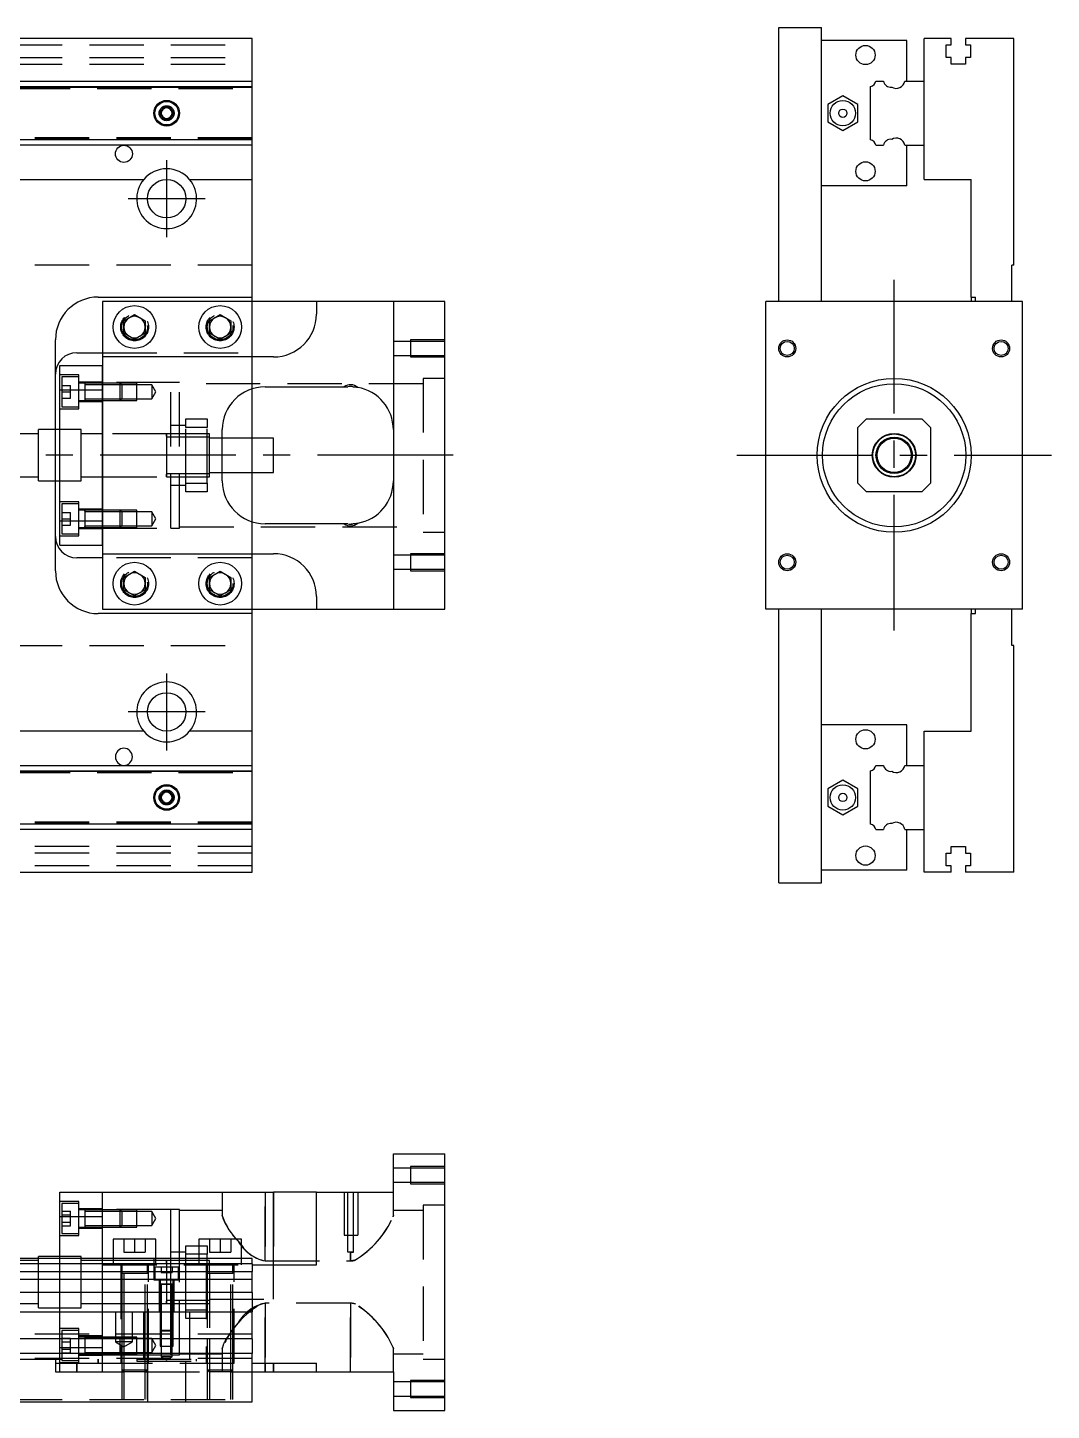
# Model space of a CAD drawing. Extents: x -10 to 587, y -257 to 102.
# Drawn here: x 347.5 to 586.8, y -223.3 to 100 of the extents above; entities that cross this region are included whole.
import ezdxf

# ---------------------------------------------------------------- set-up
doc = ezdxf.new("R2010")
doc.units = 0
doc.linetypes.add('CENTER', pattern=[50.8, 31.75, -6.35, 6.35, -6.35])
doc.linetypes.add('DASHED', pattern=[19.05, 12.7, -6.35])
doc.layers.get('0').update_dxf_attribs({"linetype": 'CONTINUOUS'})
doc.layers.add('CENTER', color=1, linetype='CENTER')

msp = doc.modelspace()

# ---------------------------------------------------------------- linework, layer by layer
at = {"color": 7, "linetype": 'CONTINUOUS'}
for p, q in [((400, 97.5), (275, 97.5)), ((400, 87.5), (400, 97.5)), ((523.09, 100), (533.09, 100)), ((523.09, 36), (523.09, 100)), ((533.09, 36), (533.09, 100)), ((553.09, 97), (533.09, 97)), ((553.09, 87.5), (553.09, 97)), ((557.09, 87.5), (557.09, 97.5)), ((563.39, 97.5), (557.09, 97.5)), ((563.39, 96), (563.39, 97.5)), ((566.79, 97.5), (566.79, 96)), ((578.09, 97.5), (566.79, 97.5)), ((578.09, 44.5), (578.09, 97.5)), ((562.24, 96), (563.39, 96)), ((562.24, 93), (562.24, 96)), ((566.79, 96), (567.94, 96)), ((567.94, 96), (567.94, 93)), ((563.39, 93), (562.24, 93)), ((563.39, 91.5), (563.39, 93)), ((566.79, 91.5), (563.39, 91.5)), ((566.79, 93), (566.79, 91.5)), ((567.94, 93), (566.79, 93)), ((275, 87.5), (400, 87.5)), ((400, 86.25), (400, 87.5)), ((545.84, 87.5), (547.62, 87.5)), ((552.57, 87.5), (557.09, 87.5)), ((557.09, 72.5), (557.09, 87.5)), ((557.09, 72.5), (557.09, 87.5)), ((275, 86.25), (400, 86.25)), ((400, 73.75), (400, 86.25)), ((544.59, 73.75), (544.59, 86.25)), ((378.75, 80.72), (380, 81.44)), ((380, 81.44), (381.25, 80.72)), ((538.09, 84.04), (534.59, 82.02)), ((534.59, 82.02), (534.59, 77.98)), ((541.59, 82.02), (538.09, 84.04)), ((541.59, 77.98), (541.59, 82.02)), ((378.75, 79.28), (378.75, 80.72)), ((380, 78.56), (378.75, 79.28)), ((381.25, 79.28), (380, 78.56)), ((381.25, 80.72), (381.25, 79.28)), ((534.59, 77.98), (538.09, 75.96)), ((538.09, 75.96), (541.59, 77.98)), ((400, 73.75), (275, 73.75)), ((400, 72.5), (275, 72.5)), ((400, 72.5), (400, 73.75)), ((400, 64.5), (400, 72.5)), ((545.84, 72.5), (547.62, 72.5)), ((552.57, 72.5), (557.09, 72.5)), ((553.09, 63), (553.09, 72.5)), ((557.09, 64.5), (557.09, 72.5)), ((275, 64.5), (374.64, 64.5)), ((385.36, 64.5), (400, 64.5)), ((400, 37), (400, 64.5)), ((553.09, 63), (533.09, 63)), ((557.09, 64.5), (568.09, 64.5)), ((568.09, 37), (568.09, 64.5)), ((577.59, 36), (577.59, 44.5)), ((578.09, 44.5), (577.59, 44.5)), ((364, 37), (400, 37)), ((365, 36), (365, 23)), ((415, 36), (365, 36)), ((400, 36), (400, 37)), ((415, 36), (415, 33)), ((433, 36), (415, 36)), ((433, 36), (433, -36)), ((445, 36), (433, 36)), ((445, -36), (445, 36)), ((520.09, -36), (520.09, 36)), ((580.09, 36), (520.09, 36)), ((568.09, 37), (569.09, 37)), ((568.09, 37), (568.09, 36)), ((569.09, 36), (569.09, 37)), ((580.09, -36), (580.09, 36)), ((370, 31.44), (372.5, 32.89)), ((372.5, 32.89), (375, 31.44)), ((390, 31.44), (392.5, 32.89)), ((392.5, 32.89), (395, 31.44)), ((370, 28.56), (370, 31.44)), ((375, 31.44), (375, 28.56)), ((390, 28.56), (390, 31.44)), ((395, 31.44), (395, 28.56)), ((354, 6), (354, 27)), ((372.5, 27.11), (370, 28.56)), ((375, 28.56), (372.5, 27.11)), ((392.5, 27.11), (390, 28.56)), ((395, 28.56), (392.5, 27.11)), ((359, 24), (365, 24)), ((365, 23), (365, 15.33)), ((405, 23), (365, 23)), ((355, 21), (365, 21)), ((355, 15.33), (355, 21)), ((355, 15.33), (365, 15.33)), ((355, -15.33), (355, 15.33)), ((365, -15.33), (365, 15.33)), ((365, 15.33), (365, -15.33)), ((400, 4), (400, 15.54)), ((403, 16), (421.5, 16)), ((421.5, 16), (422.36, 16)), ((543.59, 8.5), (541.59, 6.5)), ((541.59, -6.5), (541.59, 6.5)), ((543.59, 8.5), (556.59, 8.5)), ((558.59, 6.5), (556.59, 8.5)), ((558.59, 6.5), (558.59, -6.5)), ((350, 5), (345, 5)), ((350, -6), (350, 6)), ((355, 6), (350, 6)), ((393, -6), (393, 6)), ((405, 4), (393, 4)), ((405, -4), (405, 4)), ((345, -5), (350, -5)), ((350, -6), (355, -6)), ((354, -27), (354, -6)), ((393, -4), (405, -4)), ((400, -15.54), (400, -4)), ((541.59, -6.5), (543.59, -8.5)), ((556.59, -8.5), (543.59, -8.5)), ((556.59, -8.5), (558.59, -6.5)), ((355, -15.33), (365, -15.33)), ((355, -21), (355, -15.33)), ((365, -15.33), (365, -23)), ((421.5, -16), (403, -16)), ((422.36, -16), (421.5, -16)), ((355, -21), (365, -21)), ((365, -24), (359, -24)), ((365, -23), (405, -23)), ((365, -23), (365, -36)), ((370, -28.56), (372.5, -27.11)), ((370, -31.44), (370, -28.56)), ((372.5, -27.11), (375, -28.56)), ((375, -28.56), (375, -31.44)), ((390, -28.56), (392.5, -27.11)), ((390, -31.44), (390, -28.56)), ((392.5, -27.11), (395, -28.56)), ((395, -28.56), (395, -31.44)), ((372.5, -32.89), (370, -31.44)), ((375, -31.44), (372.5, -32.89)), ((392.5, -32.89), (390, -31.44)), ((395, -31.44), (392.5, -32.89)), ((415, -33), (415, -36)), ((400, -37), (364, -37)), ((365, -36), (415, -36)), ((400, -37), (400, -36)), ((400, -64.5), (400, -37)), ((415, -36), (433, -36)), ((433, -36), (445, -36)), ((580.09, -36), (520.09, -36)), ((523.09, -100), (523.09, -36)), ((533.09, -100), (533.09, -36)), ((568.09, -36), (568.09, -37)), ((568.09, -64.5), (568.09, -37)), ((568.09, -37), (569.09, -37)), ((569.09, -37), (569.09, -36)), ((577.59, -44.5), (577.59, -36)), ((578.09, -44.5), (577.59, -44.5)), ((578.09, -97.5), (578.09, -44.5)), ((374.64, -64.5), (275, -64.5)), ((400, -64.5), (385.36, -64.5)), ((400, -72.5), (400, -64.5)), ((553.09, -63), (533.09, -63)), ((553.09, -72.5), (553.09, -63)), ((557.09, -72.5), (557.09, -64.5)), ((557.09, -64.5), (568.09, -64.5)), ((275, -72.5), (400, -72.5)), ((275, -73.75), (400, -73.75)), ((400, -73.75), (400, -72.5)), ((400, -86.25), (400, -73.75)), ((544.59, -86.25), (544.59, -73.75)), ((545.84, -72.5), (547.62, -72.5)), ((552.57, -72.5), (557.09, -72.5)), ((557.09, -87.5), (557.09, -72.5)), ((557.09, -87.5), (557.09, -72.5)), ((538.09, -75.96), (534.59, -77.98)), ((541.59, -77.98), (538.09, -75.96)), ((378.75, -79.28), (380, -78.56)), ((378.75, -80.72), (378.75, -79.28)), ((380, -81.44), (378.75, -80.72)), ((380, -78.56), (381.25, -79.28)), ((381.25, -80.72), (380, -81.44)), ((381.25, -79.28), (381.25, -80.72)), ((534.59, -77.98), (534.59, -82.02)), ((541.59, -82.02), (541.59, -77.98)), ((534.59, -82.02), (538.09, -84.04)), ((538.09, -84.04), (541.59, -82.02)), ((400, -86.25), (275, -86.25)), ((400, -87.5), (400, -86.25)), ((400, -87.5), (275, -87.5)), ((400, -97.5), (400, -87.5)), ((545.84, -87.5), (547.62, -87.5)), ((552.57, -87.5), (557.09, -87.5)), ((553.09, -97), (553.09, -87.5)), ((557.09, -97.5), (557.09, -87.5)), ((562.24, -93), (563.39, -93)), ((562.24, -96), (562.24, -93)), ((563.39, -91.5), (566.79, -91.5)), ((563.39, -93), (563.39, -91.5)), ((566.79, -91.5), (566.79, -93)), ((566.79, -93), (567.94, -93)), ((567.94, -93), (567.94, -96)), ((563.39, -96), (562.24, -96)), ((563.39, -97.5), (563.39, -96)), ((566.79, -96), (566.79, -97.5)), ((567.94, -96), (566.79, -96)), ((275, -97.5), (400, -97.5)), ((523.09, -100), (533.09, -100)), ((553.09, -97), (533.09, -97)), ((563.39, -97.5), (557.09, -97.5)), ((578.09, -97.5), (566.79, -97.5)), ((433, -172.31), (433, -163.31)), ((433, -163.31), (445, -163.31)), ((445, -223.31), (445, -163.31)), ((355, -172.31), (365, -172.31)), ((355, -177.98), (355, -172.31)), ((365, -172.31), (405, -172.31)), ((365, -187.81), (365, -172.31)), ((405, -189.31), (405, -172.31)), ((415, -172.31), (405, -172.31)), ((415, -189.31), (415, -172.31)), ((415, -172.31), (433, -172.31)), ((355, -187.81), (355, -177.98)), ((355, -177.98), (365, -177.98)), ((377.5, -183.31), (367.5, -183.31)), ((367.5, -183.31), (367.5, -187.81)), ((377.5, -187.81), (377.5, -183.31)), ((397.5, -183.31), (387.5, -183.31)), ((387.5, -183.31), (387.5, -187.81)), ((397.5, -187.81), (397.5, -183.31)), ((350, -187.81), (350, -187.31)), ((355, -187.31), (350, -187.31)), ((400, -187.81), (268.5, -187.81)), ((400, -189.06), (268.5, -189.06)), ((381, -189.06), (380, -189.06)), ((384.5, -189.06), (381, -189.06)), ((387.5, -189.06), (384.5, -189.06)), ((389.5, -189.06), (387.5, -189.06)), ((390, -189.06), (389.5, -189.06)), ((400, -189.06), (400, -187.81)), ((400, -189.06), (400, -190.84)), ((400, -189.31), (415, -189.31)), ((268.5, -190.84), (400, -190.84)), ((400, -192.73), (268.5, -192.73)), ((400, -192.73), (400, -190.84)), ((400, -195.79), (400, -192.73)), ((400, -195.79), (268.5, -195.79)), ((400, -195.79), (400, -200.31)), ((0, -200.31), (400, -200.31)), ((400, -206.61), (400, -200.31)), ((400, -206.61), (0, -206.61)), ((400, -206.61), (400, -210.01)), ((400, -210.01), (0, -210.01)), ((400, -221.31), (400, -210.01)), ((400, -212.31), (415, -212.31)), ((405, -214.31), (405, -212.31)), ((415, -214.31), (415, -212.31)), ((400, -214.31), (405, -214.31)), ((405, -214.31), (415, -214.31)), ((415, -214.31), (433, -214.31)), ((433, -214.31), (433, -223.31)), ((0, -221.31), (400, -221.31)), ((433, -223.31), (445, -223.31))]:
    msp.add_line(p, q, dxfattribs=at)
at = {"color": 3, "linetype": 'DASHED'}
for p, q in [((0, 96), (400, 96)), ((0, 93), (400, 93)), ((0, 91.5), (400, 91.5)), ((268.5, 86.1), (400, 86.1)), ((268.5, 85.8), (400, 85.8)), ((275, 86.11), (400, 86.11)), ((381.48, 80.26), (381.5, 80)), ((400, 74.2), (268.5, 74.2)), ((400, 73.9), (268.5, 73.9)), ((400, 73.89), (275, 73.89)), ((400, 44.5), (0, 44.5)), ((400, 24), (400, 36)), ((375.48, 30.36), (375.5, 30)), ((395.48, 30.36), (395.5, 30)), ((437, 26.65), (433, 26.65)), ((437, 27), (437, 23)), ((445, 27), (437, 27)), ((445, 26.65), (437, 26.65)), ((365, 24), (400, 24)), ((400, 23), (400, 24)), ((400, 15.54), (400, 23)), ((433, 23.35), (437, 23.35)), ((437, 23.35), (445, 23.35)), ((437, 23), (445, 23)), ((365, 15.33), (365, 21)), ((359.5, 18.85), (355, 18.85)), ((355.5, 18.35), (355.5, 11.35)), ((359.5, 18.35), (355.5, 18.35)), ((355.5, 16.35), (357.5, 16.35)), ((357.5, 14.85), (357.5, 16.35)), ((359.5, 10.85), (359.5, 18.85)), ((365, 17.1), (359.5, 17.1)), ((360.9, 16.85), (359.5, 16.85)), ((360.9, 16.85), (360.89, 16.85)), ((360.9, 16.85), (360.9, 16.63)), ((365, 16.85), (360.9, 16.85)), ((360.9, 16.85), (360.9, 16.85)), ((360.9, 16.63), (360.9, 13.07)), ((365, 16.5), (360.9, 16.5)), ((381, 17), (365, 17)), ((369.15, 16.85), (365, 16.85)), ((369.15, 16.85), (365, 16.85)), ((369.5, 16.5), (365, 16.5)), ((369.15, 12.85), (369.15, 16.85)), ((373, 16.85), (369.15, 16.85)), ((369.5, 16.5), (369.15, 16.85)), ((369.5, 16.5), (369.5, 13.2)), ((373, 16.5), (369.5, 16.5)), ((373, 12.85), (373, 16.85)), ((376.5, 16.5), (373, 16.5)), ((376.5, 16.5), (376.5, 13.2)), ((377.45, 14.85), (376.5, 16.5)), ((381, -17), (381, 17)), ((383, 17), (381, 17)), ((383, -17), (383, 17)), ((440, 16.75), (383, 16.75)), ((440, 18), (440, -18)), ((445, 18), (440, 18)), ((355.5, 14.85), (357.5, 14.85)), ((355.5, 13.35), (357.5, 13.35)), ((357.5, 13.35), (357.5, 14.85)), ((360.9, 13.2), (365, 13.2)), ((360.9, 13.07), (360.9, 12.85)), ((365, 13.2), (369.5, 13.2)), ((369.15, 12.85), (369.5, 13.2)), ((369.5, 13.2), (373, 13.2)), ((373, 13.2), (376.5, 13.2)), ((376.5, 13.2), (377.45, 14.85)), ((400, 15.54), (400, 15.54)), ((355, 10.85), (359.5, 10.85)), ((355.5, 11.35), (359.5, 11.35)), ((359.5, 12.85), (360.9, 12.85)), ((359.5, 12.6), (365, 12.6)), ((360.89, 12.85), (360.9, 12.85)), ((360.9, 12.85), (365, 12.85)), ((360.9, 12.85), (360.9, 12.85)), ((365, 12.85), (369.15, 12.85)), ((365, 12.85), (369.15, 12.85)), ((369.15, 12.85), (373, 12.85)), ((384.5, 7), (381, 7)), ((384.5, 8.5), (389.5, 8.5)), ((384.5, 6.5), (384.5, 8.5)), ((389.5, 6.5), (384.5, 6.5)), ((384.5, -6.5), (384.5, 6.5)), ((389.5, 8.5), (389.5, 6.5)), ((389.5, -6.5), (389.5, 6.5)), ((354, -6), (354, 6)), ((360, 6), (355, 6)), ((360, -6), (360, 6)), ((365, 5), (360, 5)), ((380, 5), (365, 5)), ((380, 4.44), (380, 5)), ((380, 5), (380, 4.44)), ((389.5, 5), (380, 5)), ((389.5, 5), (380, 5)), ((380, 4.44), (380, -4.44)), ((390, 4.25), (380, 4.25)), ((390, 5), (389.5, 5)), ((390, -5), (390, 5)), ((393, 4), (390, 4)), ((400, -4), (400, 4)), ((355, -6), (360, -6)), ((360, -5), (365, -5)), ((365, -5), (380, -5)), ((380, -4.25), (390, -4.25)), ((380, -5), (380, -4.44)), ((380, -4.44), (380, -5)), ((380, -5), (380, -5)), ((380, -5), (389.5, -5)), ((380, -5), (389.5, -5)), ((389.5, -5), (390, -5)), ((390, -4), (393, -4)), ((381, -7), (384.5, -7)), ((384.5, -6.5), (389.5, -6.5)), ((384.5, -8.5), (384.5, -6.5)), ((389.5, -8.5), (384.5, -8.5)), ((389.5, -6.5), (389.5, -8.5)), ((359.5, -10.85), (355, -10.85)), ((355.5, -11.35), (355.5, -18.35)), ((359.5, -11.35), (355.5, -11.35)), ((359.5, -18.85), (359.5, -10.85)), ((365, -12.6), (359.5, -12.6)), ((360.9, -12.85), (359.5, -12.85)), ((360.9, -12.85), (360.89, -12.85)), ((360.9, -12.85), (360.9, -13.07)), ((360.9, -13.07), (360.9, -12.85)), ((365, -12.85), (360.9, -12.85)), ((360.9, -12.85), (360.9, -12.85)), ((369.15, -12.85), (365, -12.85)), ((369.15, -12.85), (365, -12.85)), ((369.15, -16.85), (369.15, -12.85)), ((373, -12.85), (369.15, -12.85)), ((369.5, -13.2), (369.15, -12.85)), ((373, -16.85), (373, -12.85)), ((355.5, -13.35), (357.5, -13.35)), ((355.5, -14.85), (357.5, -14.85)), ((357.5, -14.85), (357.5, -13.35)), ((357.5, -16.35), (357.5, -14.85)), ((360.9, -13.07), (360.9, -16.63)), ((365, -13.2), (360.9, -13.2)), ((369.5, -13.2), (365, -13.2)), ((365, -21), (365, -15.33)), ((369.5, -13.2), (369.5, -16.5)), ((373, -13.2), (369.5, -13.2)), ((376.5, -13.2), (373, -13.2)), ((376.5, -13.2), (376.5, -16.5)), ((377.45, -14.85), (376.5, -13.2)), ((376.5, -16.5), (377.45, -14.85)), ((400, -23), (400, -15.54)), ((400, -15.54), (400, -15.54)), ((423.17, -16), (423.76, -15.97)), ((355, -18.85), (359.5, -18.85)), ((355.5, -16.35), (357.5, -16.35)), ((355.5, -18.35), (359.5, -18.35)), ((359.5, -16.85), (360.9, -16.85)), ((359.5, -17.1), (365, -17.1)), ((360.89, -16.85), (360.9, -16.85)), ((360.9, -16.5), (365, -16.5)), ((360.9, -16.63), (360.9, -16.85)), ((360.9, -16.85), (360.9, -16.63)), ((360.9, -16.85), (365, -16.85)), ((360.9, -16.85), (360.9, -16.85)), ((365, -16.5), (369.5, -16.5)), ((365, -16.85), (369.15, -16.85)), ((365, -16.85), (369.15, -16.85)), ((365, -17), (381, -17)), ((369.15, -16.85), (369.5, -16.5)), ((369.15, -16.85), (373, -16.85)), ((369.5, -16.5), (373, -16.5)), ((373, -16.5), (376.5, -16.5)), ((381, -17), (383, -17)), ((383, -16.75), (440, -16.75)), ((440, -18), (445, -18)), ((400, -24), (365, -24)), ((400, -24), (400, -23)), ((400, -36), (400, -24)), ((437, -23.35), (433, -23.35)), ((437, -23), (437, -27)), ((445, -23), (437, -23)), ((445, -23.35), (437, -23.35)), ((433, -26.65), (437, -26.65)), ((437, -26.65), (445, -26.65)), ((437, -27), (445, -27)), ((375.48, -29.64), (375.5, -30)), ((389.5, -30), (389.52, -29.65)), ((0, -44.5), (400, -44.5)), ((268.5, -73.9), (400, -73.9)), ((268.5, -74.2), (400, -74.2)), ((275, -73.89), (400, -73.89)), ((381.48, -79.74), (381.5, -80)), ((400, -85.8), (268.5, -85.8)), ((400, -86.1), (268.5, -86.1)), ((400, -86.11), (275, -86.11)), ((400, -91.5), (0, -91.5)), ((400, -93), (0, -93)), ((400, -96), (0, -96)), ((437, -166.66), (433, -166.66)), ((437, -166.31), (437, -170.31)), ((445, -166.31), (437, -166.31)), ((445, -166.66), (437, -166.66)), ((433, -169.96), (437, -169.96)), ((437, -169.96), (445, -169.96)), ((437, -170.31), (445, -170.31)), ((359.5, -174.46), (355, -174.46)), ((359.5, -182.46), (359.5, -174.46)), ((393, -172.31), (393, -177.67)), ((403, -188.35), (403, -172.31)), ((403, -172.31), (403, -188.35)), ((405, -172.31), (405, -189.31)), ((421.5, -172.31), (421.5, -182.31)), ((422.36, -182.31), (422.36, -172.31)), ((423.72, -182.31), (423.72, -172.31)), ((424.67, -172.31), (424.67, -182.31)), ((433, -177.67), (433, -172.31)), ((355.5, -174.96), (355.5, -178.46)), ((359.5, -174.96), (355.5, -174.96)), ((355.5, -176.73), (357.5, -176.73)), ((355.5, -177.59), (357.5, -177.59)), ((357.5, -177.59), (357.5, -176.73)), ((357.5, -179.33), (357.5, -177.59)), ((365, -176.21), (359.5, -176.21)), ((360.9, -176.46), (359.5, -176.46)), ((360.9, -176.46), (360.9, -180.46)), ((365, -176.46), (360.9, -176.46)), ((365, -176.81), (360.9, -176.81)), ((381, -176.31), (365, -176.31)), ((369.15, -176.46), (365, -176.46)), ((369.15, -176.46), (365, -176.46)), ((369.5, -176.81), (365, -176.81)), ((369.15, -178.46), (369.15, -176.46)), ((373, -176.46), (369.15, -176.46)), ((369.5, -176.81), (369.15, -176.46)), ((369.5, -176.81), (369.5, -178.46)), ((373, -176.81), (369.5, -176.81)), ((373, -180.46), (373, -176.46)), ((376.5, -176.81), (373, -176.81)), ((376.5, -176.81), (376.5, -178.46)), ((377.45, -178.46), (376.5, -176.81)), ((381, -187.81), (381, -176.31)), ((383, -176.31), (381, -176.31)), ((383, -187.81), (383, -176.31)), ((393, -176.56), (383, -176.56)), ((393, -177.67), (393.04, -178.02)), ((393.03, -177.97), (393, -177.67)), ((433, -177.67), (432.96, -178.02)), ((432.96, -178.04), (433, -177.67)), ((440, -176.56), (433, -176.56)), ((440, -175.31), (440, -211.31)), ((445, -175.31), (440, -175.31)), ((355.5, -178.46), (355.5, -181.96)), ((355.5, -179.33), (357.5, -179.33)), ((355.5, -180.19), (357.5, -180.19)), ((357.5, -180.19), (357.5, -179.33)), ((359.5, -180.46), (360.9, -180.46)), ((359.5, -180.71), (365, -180.71)), ((360.89, -180.46), (360.9, -180.46)), ((360.9, -180.11), (365, -180.11)), ((360.9, -180.46), (365, -180.46)), ((360.9, -180.46), (360.9, -180.46)), ((365, -180.11), (369.5, -180.11)), ((365, -180.46), (369.15, -180.46)), ((365, -180.46), (369.15, -180.46)), ((369.15, -180.46), (369.15, -178.46)), ((369.15, -180.46), (369.5, -180.11)), ((369.15, -180.46), (373, -180.46)), ((369.5, -178.46), (369.5, -180.11)), ((369.5, -180.11), (373, -180.11)), ((373, -180.11), (376.5, -180.11)), ((376.5, -178.46), (376.5, -180.11)), ((376.5, -180.11), (377.45, -178.46)), ((355, -182.46), (359.5, -182.46)), ((355.5, -181.96), (359.5, -181.96)), ((370, -183.31), (370, -186.31)), ((372.5, -183.31), (372.5, -186.31)), ((375, -183.31), (375, -186.31)), ((390, -183.31), (390, -186.31)), ((392.5, -183.31), (392.5, -186.31)), ((395, -183.31), (395, -186.31)), ((396.31, -183.31), (397.5, -184.67)), ((421.5, -182.31), (424.67, -182.31)), ((422.36, -186.31), (422.36, -182.31)), ((423.72, -186.31), (423.72, -182.31)), ((360, -187.31), (355, -187.31)), ((360, -187.81), (360, -187.31)), ((370, -186.31), (372.5, -186.31)), ((372.5, -186.31), (375, -186.31)), ((384.5, -186.31), (381, -186.31)), ((384.5, -184.81), (387.5, -184.81)), ((384.5, -186.81), (384.5, -184.81)), ((387.5, -186.81), (384.5, -186.81)), ((384.5, -187.81), (384.5, -186.81)), ((387.5, -184.81), (389.5, -184.81)), ((389.5, -186.81), (387.5, -186.81)), ((389.5, -184.81), (389.5, -186.81)), ((389.5, -187.81), (389.5, -186.81)), ((390, -186.31), (392.5, -186.31)), ((392.5, -186.31), (395, -186.31)), ((423.72, -186.31), (422.36, -186.31)), ((423, -186.37), (422.36, -186.31)), ((423, -186.37), (423.72, -186.31)), ((423, -186.37), (423, -188.35)), ((423, -188.35), (423, -186.37)), ((350, -188.31), (345, -188.31)), ((350, -193.31), (350, -187.81)), ((355, -200.31), (355, -187.81)), ((360, -193.31), (360, -187.81)), ((365, -188.31), (360, -188.31)), ((365, -189.31), (365, -187.81)), ((367.5, -188.31), (365, -188.31)), ((365, -200.31), (365, -189.31)), ((365, -189.31), (400, -189.31)), ((367.5, -187.81), (367.5, -189.31)), ((377.5, -188.31), (367.5, -188.31)), ((369.25, -189.31), (369.25, -212.31)), ((369.5, -189.31), (369.5, -191.31)), ((375.5, -191.31), (375.5, -189.31)), ((375.75, -212.31), (375.75, -189.31)), ((377, -187.81), (377, -192.81)), ((382.75, -189.81), (377.25, -189.81)), ((377.25, -189.81), (377.25, -192.81)), ((377.5, -189.31), (377.5, -187.81)), ((380, -188.31), (377.5, -188.31)), ((378.75, -189.81), (378.75, -191.11)), ((380, -188.31), (380, -189.06)), ((380, -188.31), (380, -188.87)), ((380, -188.87), (380, -188.31)), ((380, -188.31), (380, -188.31)), ((381, -188.31), (380, -188.31)), ((380, -188.31), (380, -188.31)), ((380, -188.87), (380, -189.31)), ((380, -189.06), (380, -189.31)), ((380, -189.31), (380, -189.71)), ((380, -189.81), (380, -191.11)), ((381, -189.31), (381, -187.81)), ((384.5, -188.31), (381, -188.31)), ((381, -189.81), (381, -189.31)), ((381, -192.81), (381, -189.81)), ((381.25, -189.81), (381.25, -191.11)), ((382.75, -192.81), (382.75, -189.81)), ((383, -192.81), (383, -187.81)), ((384.5, -189.31), (384.5, -187.81)), ((387.5, -188.31), (384.5, -188.31)), ((384.5, -199.81), (384.5, -189.31)), ((387.5, -187.81), (387.5, -189.31)), ((389.5, -188.31), (387.5, -188.31)), ((389.25, -189.31), (389.25, -212.31)), ((389.5, -189.31), (389.5, -187.81)), ((390, -188.31), (389.5, -188.31)), ((389.5, -189.31), (389.5, -191.31)), ((390, -189.31), (390, -188.31)), ((390, -191.31), (390, -189.31)), ((395.5, -191.31), (395.5, -189.31)), ((395.75, -212.31), (395.75, -189.31)), ((397.5, -189.31), (397.5, -187.81)), ((403, -188.35), (423, -188.35)), ((405, -193.31), (405, -189.31)), ((423.28, -188.34), (423, -188.35)), ((423.56, -188.3), (423.28, -188.34)), ((423.83, -188.24), (423.56, -188.3)), ((350, -199.31), (350, -193.31)), ((360, -199.31), (360, -193.31)), ((369.85, -191.31), (369.5, -191.31)), ((369.5, -191.31), (369.5, -191.32)), ((369.5, -191.31), (369.5, -191.31)), ((369.5, -191.31), (369.5, -200.31)), ((375.15, -191.31), (369.85, -191.31)), ((370, -191.31), (370, -200.31)), ((375, -206.61), (375, -191.31)), ((375.5, -191.31), (375.15, -191.31)), ((375.5, -191.32), (375.5, -191.31)), ((375.5, -206.61), (375.5, -191.31)), ((375.5, -191.31), (375.5, -191.31)), ((377, -192.81), (383, -192.81)), ((378.25, -192.81), (378.25, -200.31)), ((378.5, -192.81), (378.5, -193.81)), ((378.5, -193.81), (378.62, -193.81)), ((378.62, -193.81), (378.5, -193.81)), ((378.5, -193.81), (378.5, -193.82)), ((378.5, -193.81), (378.5, -193.81)), ((378.5, -193.81), (378.5, -200.31)), ((378.62, -193.81), (381.38, -193.81)), ((380, -193.81), (378.62, -193.81)), ((378.75, -191.11), (380, -191.11)), ((378.75, -193.81), (378.75, -200.31)), ((380, -191.11), (381.25, -191.11)), ((380, -191.21), (380, -192.81)), ((380, -192.81), (380, -193.51)), ((380, -193.51), (380, -197.75)), ((381.38, -193.81), (380, -193.81)), ((381, -193.31), (381, -192.81)), ((381, -204.81), (381, -193.31)), ((381.25, -200.31), (381.25, -193.81)), ((381.38, -193.81), (381.5, -193.81)), ((381.5, -193.81), (381.38, -193.81)), ((381.5, -193.81), (381.5, -192.81)), ((381.5, -193.82), (381.5, -193.81)), ((381.5, -200.31), (381.5, -193.81)), ((381.5, -193.81), (381.5, -193.81)), ((381.75, -200.31), (381.75, -192.81)), ((383, -193.31), (383, -192.81)), ((383, -210.31), (383, -193.31)), ((389.85, -191.31), (389.5, -191.31)), ((389.5, -191.31), (389.5, -191.32)), ((389.5, -191.31), (389.5, -191.31)), ((389.5, -191.31), (389.5, -206.61)), ((395.15, -191.31), (389.85, -191.31)), ((390, -191.31), (390, -206.61)), ((395, -206.61), (395, -191.31)), ((395.5, -191.31), (395.15, -191.31)), ((395.5, -191.32), (395.5, -191.31)), ((395.5, -206.61), (395.5, -191.31)), ((395.5, -191.31), (395.5, -191.31)), ((405, -197.31), (405, -193.31)), ((345, -198.31), (350, -198.31)), ((350, -199.31), (355, -199.31)), ((355, -199.31), (360, -199.31)), ((355, -206.61), (355, -200.31)), ((360, -198.31), (365, -198.31)), ((365, -198.31), (369.5, -198.31)), ((365, -206.61), (365, -200.31)), ((368, -200.31), (368, -207.31)), ((369.5, -198.31), (370, -198.31)), ((369.5, -200.31), (369.5, -206.61)), ((370, -198.31), (380, -198.31)), ((370, -200.31), (370, -206.61)), ((372, -207.31), (372, -200.31)), ((374.64, -211.31), (374.64, -200.31)), ((378.5, -200.31), (378.5, -204.56)), ((378.5, -200.31), (378.5, -204.56)), ((378.75, -200.31), (378.75, -204.81)), ((380, -197.56), (390, -197.56)), ((380, -198.31), (380, -197.75)), ((380, -197.75), (380, -198.31)), ((380, -198.31), (389.5, -198.31)), ((380, -198.31), (389.5, -198.31)), ((381.25, -204.81), (381.25, -200.31)), ((381.5, -204.56), (381.5, -200.31)), ((381.5, -204.56), (381.5, -200.31)), ((384.5, -199.81), (389.5, -199.81)), ((384.5, -201.81), (384.5, -199.81)), ((385.36, -200.31), (385.36, -211.31)), ((389.5, -198.31), (390, -198.31)), ((390, -197.31), (405, -197.31)), ((402.17, -198.38), (402.44, -198.32)), ((402.44, -198.32), (402.72, -198.28)), ((402.72, -198.28), (403, -198.27)), ((423, -198.27), (403, -198.27)), ((403, -214.31), (403, -198.27)), ((403, -198.27), (403, -212.31)), ((423, -198.27), (423, -214.31)), ((423, -214.31), (423, -198.27)), ((423.28, -198.28), (423, -198.27)), ((423.56, -198.32), (423.28, -198.28)), ((423.83, -198.38), (423.56, -198.32)), ((389.5, -201.81), (384.5, -201.81)), ((400, -205.46), (0, -205.46)), ((359.5, -204.16), (355, -204.16)), ((355, -208.64), (355, -206.61)), ((355.5, -204.66), (355.5, -206.61)), ((359.5, -204.66), (355.5, -204.66)), ((355.5, -206.43), (357.5, -206.43)), ((355.5, -206.61), (355.5, -208.16)), ((357.5, -207.29), (357.5, -206.43)), ((359.5, -212.16), (359.5, -204.16)), ((365, -205.91), (359.5, -205.91)), ((360.9, -206.16), (359.5, -206.16)), ((360.9, -206.16), (360.89, -206.16)), ((360.9, -206.16), (360.9, -206.51)), ((360.9, -206.16), (360.9, -206.38)), ((360.9, -206.16), (360.9, -206.16)), ((365, -206.16), (360.9, -206.16)), ((360.9, -206.38), (360.9, -206.61)), ((360.9, -206.51), (360.9, -206.61)), ((365, -206.51), (360.9, -206.51)), ((360.9, -206.61), (360.9, -208.16)), ((369.15, -206.16), (365, -206.16)), ((369.15, -206.16), (365, -206.16)), ((369.5, -206.51), (365, -206.51)), ((365, -210.01), (365, -206.61)), ((369.15, -206.61), (369.15, -206.16)), ((369.5, -206.16), (369.15, -206.16)), ((369.5, -206.51), (369.15, -206.16)), ((369.15, -208.16), (369.15, -206.61)), ((370, -206.16), (369.5, -206.16)), ((373, -206.51), (369.5, -206.51)), ((369.5, -206.61), (369.5, -210.01)), ((373, -206.16), (370, -206.16)), ((370, -206.61), (370, -210.01)), ((373, -206.61), (373, -206.16)), ((376.5, -206.51), (373, -206.51)), ((373, -210.01), (373, -206.61)), ((375, -210.01), (375, -206.61)), ((375.5, -210.01), (375.5, -206.61)), ((376.5, -206.51), (376.5, -208.16)), ((377.45, -208.16), (376.5, -206.51)), ((378.5, -204.56), (381.5, -204.56)), ((378.5, -204.56), (378.5, -206.61)), ((378.5, -204.56), (378.75, -204.81)), ((378.5, -206.61), (378.5, -208.31)), ((381.25, -204.81), (378.75, -204.81)), ((378.75, -204.81), (378.75, -208.31)), ((381, -206.61), (381, -204.81)), ((381, -208.31), (381, -206.61)), ((381.25, -204.81), (381.5, -204.56)), ((381.25, -208.31), (381.25, -204.81)), ((381.5, -206.61), (381.5, -204.56)), ((381.5, -208.31), (381.5, -206.61)), ((389.5, -206.61), (389.5, -210.01)), ((390, -206.61), (390, -210.01)), ((395, -205), (393.92, -206.61)), ((395.5, -204.33), (395, -205)), ((395, -210.01), (395, -206.61)), ((395.5, -210.01), (395.5, -206.61)), ((355, -208.64), (365, -208.64)), ((355, -210.01), (355, -208.64)), ((355, -211.31), (355, -210.01)), ((355.5, -207.29), (357.5, -207.29)), ((355.5, -208.16), (355.5, -210.01)), ((355.5, -209.03), (357.5, -209.03)), ((355.5, -209.89), (357.5, -209.89)), ((355.5, -210.01), (355.5, -211.31)), ((357.5, -209.03), (357.5, -207.29)), ((357.5, -209.89), (357.5, -209.03)), ((360.9, -208.03), (360.9, -208.29)), ((360.9, -208.16), (360.9, -209.94)), ((360.9, -209.81), (365, -209.81)), ((360.9, -210.16), (360.9, -209.94)), ((360.9, -209.94), (360.9, -210.01)), ((360.9, -210.16), (360.9, -209.94)), ((360.9, -209.94), (360.9, -210.01)), ((360.9, -210.01), (360.9, -210.16)), ((360.9, -210.01), (360.9, -210.16)), ((365, -209.81), (369.5, -209.81)), ((365, -212.31), (365, -210.01)), ((372, -207.31), (368, -207.31)), ((368, -207.31), (370, -208.46)), ((369.15, -210.01), (369.15, -208.16)), ((369.15, -210.16), (369.15, -210.01)), ((369.15, -210.16), (369.3, -210.01)), ((369.3, -210.01), (369.5, -209.81)), ((369.5, -209.81), (373, -209.81)), ((369.5, -210.01), (369.5, -212.31)), ((370, -208.46), (372, -207.31)), ((370, -210.01), (370, -212.31)), ((373, -209.81), (376.5, -209.81)), ((373, -210.16), (373, -210.01)), ((375, -212.31), (375, -210.01)), ((375.5, -212.31), (375.5, -210.01)), ((376.5, -208.16), (376.5, -209.81)), ((376.5, -209.81), (377.45, -208.16)), ((378.5, -208.31), (381.5, -208.31)), ((378.75, -208.31), (378.75, -210.81)), ((381, -210.01), (381, -208.31)), ((381, -210.31), (381, -210.01)), ((381.25, -210.81), (381.25, -208.31)), ((383, -210.06), (393, -210.06)), ((389.5, -210.01), (389.5, -212.31)), ((390, -210.01), (390, -212.31)), ((393, -208.95), (393.04, -208.6)), ((393.03, -208.65), (393, -208.95)), ((393, -208.95), (393, -214.31)), ((395, -212.31), (395, -210.01)), ((395.5, -212.31), (395.5, -210.01)), ((432.96, -208.58), (433, -208.95)), ((433, -208.95), (432.96, -208.6)), ((433, -214.31), (433, -208.95)), ((433, -210.06), (440, -210.06)), ((400, -211.16), (0, -211.16)), ((344.64, -211.31), (355.36, -211.31)), ((354, -211.31), (354, -212.31)), ((354, -212.31), (364, -212.31)), ((354, -212.31), (354, -214.31)), ((355, -214.31), (355, -211.31)), ((355, -212.16), (359.5, -212.16)), ((355.5, -211.31), (355.5, -211.66)), ((355.5, -211.66), (359.5, -211.66)), ((359, -214.31), (359, -212.31)), ((359, -212.31), (359, -214.31)), ((359.5, -210.16), (360.9, -210.16)), ((359.5, -210.41), (365, -210.41)), ((360.89, -210.16), (365, -210.16)), ((364, -212.31), (364, -211.31)), ((364, -211.31), (364, -212.31)), ((364, -212.31), (400, -212.31)), ((365, -210.16), (369.15, -210.16)), ((365, -210.16), (369.15, -210.16)), ((365, -210.31), (369.5, -210.31)), ((365, -214.31), (365, -212.31)), ((369.15, -210.16), (369.5, -210.16)), ((369.5, -210.16), (370, -210.16)), ((369.5, -210.31), (370, -210.31)), ((369.5, -212.31), (369.5, -213.81)), ((369.5, -212.31), (369.5, -213.81)), ((370, -210.16), (373, -210.16)), ((370, -210.31), (375, -210.31)), ((370, -212.31), (370, -214.31)), ((373, -211.31), (387, -211.31)), ((373, -211.31), (373, -211.81)), ((373, -211.81), (387, -211.81)), ((375, -210.31), (375.5, -210.31)), ((375, -214.31), (375, -212.31)), ((375.5, -210.31), (381, -210.31)), ((375.5, -211.81), (375.5, -221.31)), ((375.5, -213.81), (375.5, -212.31)), ((375.5, -213.81), (375.5, -212.31)), ((381.25, -210.81), (378.75, -210.81)), ((378.75, -210.81), (380, -211.53)), ((380, -211.53), (381.25, -210.81)), ((381, -210.31), (383, -210.31)), ((384.5, -221.31), (384.5, -211.81)), ((387, -211.81), (387, -211.31)), ((389.5, -212.31), (389.5, -213.81)), ((389.5, -212.31), (389.5, -213.81)), ((390, -212.31), (390, -214.31)), ((395, -214.31), (395, -212.31)), ((395.5, -213.81), (395.5, -212.31)), ((395.5, -213.81), (395.5, -212.31)), ((403, -212.31), (403, -214.31)), ((405, -212.31), (405, -214.31)), ((440, -211.31), (445, -211.31)), ((354, -214.31), (359, -214.31)), ((359, -214.31), (370, -214.31)), ((369.5, -213.81), (375.5, -213.81)), ((369.5, -213.81), (369.5, -220.81)), ((369.5, -213.81), (370, -214.31)), ((375, -214.31), (370, -214.31)), ((370, -214.31), (370, -220.81)), ((375, -214.31), (375.5, -213.81)), ((375, -214.31), (390, -214.31)), ((375, -220.81), (375, -214.31)), ((375.5, -220.81), (375.5, -213.81)), ((389.5, -213.81), (395.5, -213.81)), ((389.5, -213.81), (389.5, -220.81)), ((389.5, -213.81), (390, -214.31)), ((395, -214.31), (390, -214.31)), ((390, -214.31), (390, -220.81)), ((395, -214.31), (395.5, -213.81)), ((395, -214.31), (400, -214.31)), ((395, -220.81), (395, -214.31)), ((395.5, -220.81), (395.5, -213.81)), ((437, -216.31), (437, -220.31)), ((445, -216.31), (437, -216.31)), ((437, -216.66), (433, -216.66)), ((445, -216.66), (437, -216.66)), ((0, -220.81), (400, -220.81)), ((433, -219.96), (437, -219.96)), ((437, -219.96), (445, -219.96)), ((437, -220.31), (445, -220.31))]:
    msp.add_line(p, q, dxfattribs=at)
at = {"color": 7, "linetype": 'CONTINUOUS'}
for centre, radius in [((543.39, 93.6), 2.25), ((380, 80), 3), ((380, 80), 2.75), ((538.09, 80), 2.97), ((538.09, 80), 0.97), ((370, 70.5), 2), ((543.39, 66.4), 2.25), ((380, 60), 4.5), ((372.5, 30), 5), ((392.5, 30), 5), ((525.09, 25), 1.65), ((575.09, 25), 1.65), ((550.09, 0), 18), ((550.09, 0), 16.75), ((550.09, 0), 5.12), ((550.09, 0), 5), ((550.09, 0), 4.25), ((550.09, 0), 4), ((372.5, -30), 5), ((392.5, -30), 5), ((525.09, -25), 1.65), ((575.09, -25), 1.65), ((380, -60), 4.5), ((543.39, -66.4), 2.25), ((380, -80), 3), ((380, -80), 2.75), ((538.09, -80), 2.97), ((538.09, -80), 0.97), ((543.39, -93.6), 2.25)]:
    msp.add_circle(centre, radius, dxfattribs=at)
at = {"color": 3, "linetype": 'DASHED'}
for centre, radius in [((380, 80), 1.75), ((380, 80), 1.5), ((372.5, 30), 3.25), ((372.5, 30), 3), ((392.5, 30), 3.25), ((392.5, 30), 3), ((372.5, -30), 3.25), ((372.5, -30), 3), ((392.5, -30), 3.25), ((392.5, -30), 3), ((380, -80), 1.75), ((380, -80), 1.5)]:
    msp.add_circle(centre, radius, dxfattribs=at)
at = {"color": 3, "linetype": 'CONTINUOUS'}
for centre in [(525.09, 25), (575.09, 25), (525.09, -25), (575.09, -25)]:
    msp.add_circle(centre, 2, dxfattribs=at)
at = {"color": 7, "linetype": 'CONTINUOUS'}
for centre, radius, start, end in [((544.19, 87.9), 1.7, 283.609, 346.391), ((549.29, 87.8), 1.7, 190.1642, 277.5402), ((550.59, 87.8), 2, 237.421, 351.3731), ((380, 80), 1.25, 120, 180), ((380, 80), 1.25, 60, 120), ((380, 80), 1.25, 0, 60), ((380, 80), 1.25, 180, 240), ((380, 80), 1.25, 240, 300), ((380, 80), 1.25, 300, 0), ((544.19, 72.1), 1.7, 13.609, 76.391), ((549.29, 72.2), 1.7, 82.4598, 169.8358), ((550.59, 72.2), 2, 8.6269, 122.579), ((380, 60), 7, 40.0052, 139.9948), ((380, 60), 7, 139.9948, 40.0052), ((364, 27), 10, 90, 180), ((372.5, 30), 2.5, 60, 120), ((392.5, 30), 2.5, 60, 120), ((405, 33), 10, 270, 0), ((372.5, 30), 2.5, 120, 180), ((372.5, 30), 2.5, 180, 240), ((372.5, 30), 2.5, 0, 60), ((372.5, 30), 2.5, 300, 0), ((392.5, 30), 2.5, 120, 180), ((392.5, 30), 2.5, 180, 240), ((392.5, 30), 2.5, 0, 60), ((392.5, 30), 2.5, 300, 0), ((372.5, 30), 2.5, 240, 300), ((392.5, 30), 2.5, 240, 300), ((359, 19), 5, 90, 180), ((423, 14), 2.5, 48.0518, 126.8699), ((403, 6), 10, 90, 180), ((423, 14), 2.1, 70.0816, 107.7528), ((423, 6), 10, 80.3799, 85.8974), ((423, 6), 10, 0, 80.3799), ((403, -6), 10, 180, 270), ((423, -6), 10, 279.6201, 0), ((423, -14), 2.5, 233.1301, 311.9482), ((423, -14), 2.1, 252.2472, 289.9184), ((423, -6), 10, 274.1026, 279.6201), ((359, -19), 5, 180, 270), ((405, -33), 10, 0, 90), ((364, -27), 10, 180, 270), ((372.5, -30), 2.5, 120, 180), ((372.5, -30), 2.5, 60, 120), ((372.5, -30), 2.5, 0, 60), ((392.5, -30), 2.5, 120, 180), ((392.5, -30), 2.5, 60, 120), ((392.5, -30), 2.5, 0, 60), ((372.5, -30), 2.5, 180, 240), ((372.5, -30), 2.5, 240, 300), ((372.5, -30), 2.5, 300, 0), ((392.5, -30), 2.5, 180, 240), ((392.5, -30), 2.5, 240, 300), ((392.5, -30), 2.5, 300, 0), ((380, -60), 7, 319.9948, 220.0052), ((380, -60), 7, 220.0052, 319.9948), ((370, -70.5), 2, 90, 270), ((370, -70.5), 2, 270, 90), ((544.19, -72.1), 1.7, 283.609, 346.391), ((549.29, -72.2), 1.7, 190.1642, 277.5402), ((550.59, -72.2), 2, 237.421, 351.3731), ((380, -80), 1.25, 120, 180), ((380, -80), 1.25, 180, 240), ((380, -80), 1.25, 60, 120), ((380, -80), 1.25, 0, 60), ((380, -80), 1.25, 300, 0), ((380, -80), 1.25, 240, 300), ((544.19, -87.9), 1.7, 13.609, 76.391), ((549.29, -87.8), 1.7, 82.4598, 169.8358), ((550.59, -87.8), 2, 8.6269, 122.579)]:
    msp.add_arc(centre, radius, start, end, dxfattribs=at)
at = {"color": 3, "linetype": 'DASHED'}
for centre, radius, start, end in [((408.48, -172.24), 16.48, 200.3477, 224.4549), ((406.9, -173.08), 14.72, 199.6087, 224.008), ((412.77, -169.17), 22.05, 300.1194, 336.3292), ((412.07, -168.71), 22.88, 301.8555, 335.955), ((405.02, -178.97), 9.6, 210.1165, 257.853), ((404.62, -179.98), 8.53, 213.3614, 259.0494), ((422.98, -184.98), 3.38, 270.3519, 290.1534), ((413.23, -217.45), 22.05, 120.114, 156.3235), ((405.02, -207.65), 9.6, 102.147, 149.8835), ((422.98, -201.64), 3.38, 69.8466, 89.6481), ((412.77, -217.45), 22.05, 23.6708, 59.8806), ((412.07, -217.91), 22.88, 24.045, 58.1445), ((425.41, -227.4), 37.77, 139.436, 142.3641), ((399.74, -210.36), 6.92, 147.1765, 165.6352)]:
    msp.add_arc(centre, radius, start, end, dxfattribs=at)
at = {"layer": 'CENTER', "color": 1, "linetype": 'CENTER'}
for p, q in [((380, 69), (380, 51)), ((389, 60), (371, 60)), ((550.09, -41), (550.09, 41)), ((447, 0), (-10.32, 0)), ((513.34, 0), (586.84, 0)), ((380, -51), (380, -69)), ((389, -60), (371, -60))]:
    msp.add_line(p, q, dxfattribs=at)

doc.saveas('drawing.dxf')
